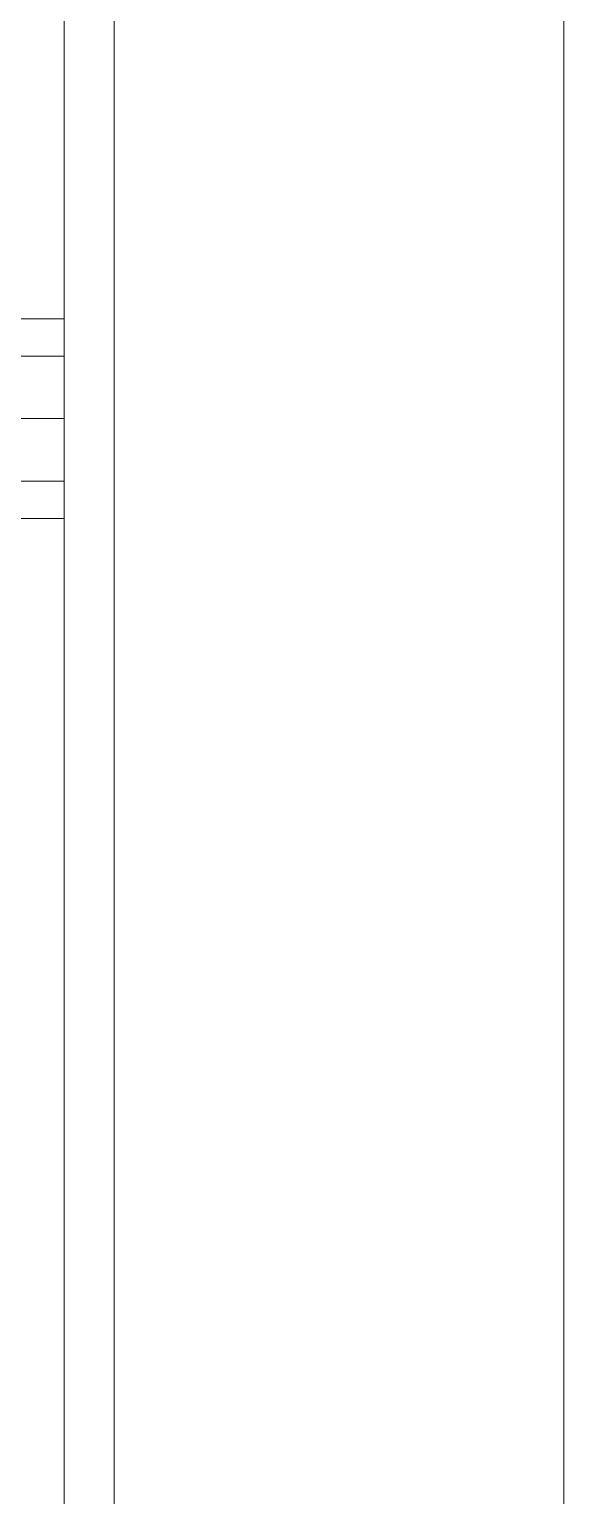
# Model space of a CAD drawing. Header units: millimetres. Extents: x -637480 to 299894, y -125373 to 39000.
# Drawn here: x 137383.3 to 137490.3, y 11654.9 to 11948.7 of the extents above; entities that cross this region are included whole.
import ezdxf

# ---------------------------------------------------------------- set-up
doc = ezdxf.new("R2010")
doc.units = ezdxf.units.MM
for name, color, linetype, lineweight in [('AM_BOR', 4, 'Continuous', 25), ('Xref building Toll$0$A-WALL', 113, 'Continuous', 9), ('Xref building Toll$0$P-SANR-FIXT', 6, 'Continuous', 9)]:
    doc.layers.add(name, color=color, linetype=linetype, lineweight=lineweight)

# ---------------------------------------------------------------- blocks, each defined once
blk = doc.blocks.new('Xref building Toll$0$FP_248-MASTER GROUND FLOOR')
at = {"layer": 'Xref building Toll$0$P-SANR-FIXT'}
blk.add_line((40, 50), (40, 115.45), dxfattribs=at)
blk = doc.blocks.new('Xref building Toll$0$FP_247-MASTER GROUND FLOOR')
at = {"layer": 'Xref building Toll$0$P-SANR-FIXT'}
for p, q in [((20, 135), (20, 50)), ((60, 50), (60, 135))]:
    blk.add_line(p, q, dxfattribs=at)
blk.add_blockref('Xref building Toll$0$FP_248-MASTER GROUND FLOOR', (0, 0), dxfattribs=at)
blk = doc.blocks.new('Xref building Toll$0$FP_301-MASTER GROUND FLOOR')
at = {"layer": 'Xref building Toll$0$P-SANR-FIXT'}
blk.add_line((40, 50), (40, 115), dxfattribs=at)
blk = doc.blocks.new('Xref building Toll$0$FP_300-MASTER GROUND FLOOR')
at = {"layer": 'Xref building Toll$0$P-SANR-FIXT'}
for p, q in [((27.5, 119.39), (27.5, 50)), ((52.5, 50), (52.5, 119.39))]:
    blk.add_line(p, q, dxfattribs=at)
blk.add_blockref('Xref building Toll$0$FP_301-MASTER GROUND FLOOR', (0, 0), dxfattribs=at)
blk = doc.blocks.new('Xref building Toll$0$Safety_Shower_amp_Eye_Wash_6042 - Existing-1629958-MASTER GROUND FLOOR')
at = {"layer": 'Xref building Toll$0$P-SANR-FIXT'}
for p, q in [((20, 50), (60, 50)), ((60, 50), (20, 50)), ((27.5, 50), (52.5, 50)), ((52.5, 50), (27.5, 50))]:
    blk.add_line(p, q, dxfattribs=at)
for name in ['Xref building Toll$0$FP_247-MASTER GROUND FLOOR', 'Xref building Toll$0$FP_300-MASTER GROUND FLOOR']:
    blk.add_blockref(name, (0, 0), dxfattribs=at)
blk = doc.blocks.new('Xref building Toll$0$Shower Stall-2D - Shower Stall-2D-1628917-MASTER GROUND FLOOR')
at = {"layer": 'Xref building Toll$0$P-SANR-FIXT'}
blk.add_line((1260, 1260), (1260, 0), dxfattribs=at)
blk = doc.blocks.new('Xref building Toll')
at = {"layer": 'Xref building Toll$0$A-WALL', "lineweight": 18}
for p, q in [((137390.28, 12100), (137390.28, 10700)), ((137490.28, 10700), (137490.28, 12100))]:
    blk.add_line(p, q, dxfattribs=at)
at = {"layer": 'Xref building Toll$0$A-WALL'}
blk.add_line((137400.28, 10700), (137400.28, 12100), dxfattribs=at)
at = {"layer": 'Xref building Toll$0$P-SANR-FIXT', "rotation": 90}
blk.add_blockref('Xref building Toll$0$Safety_Shower_amp_Eye_Wash_6042 - Existing-1629958-MASTER GROUND FLOOR', (137440.28, 11830.68), dxfattribs=at)
at = {"layer": 'Xref building Toll$0$P-SANR-FIXT'}
blk.add_blockref('Xref building Toll$0$Shower Stall-2D - Shower Stall-2D-1628917-MASTER GROUND FLOOR', (136130.28, 10740), dxfattribs=at)

msp = doc.modelspace()

# ---------------------------------------------------------------- block references
at = {"layer": 'AM_BOR'}
msp.add_blockref('Xref building Toll', (0, 0), dxfattribs=at)

doc.saveas('drawing.dxf')
